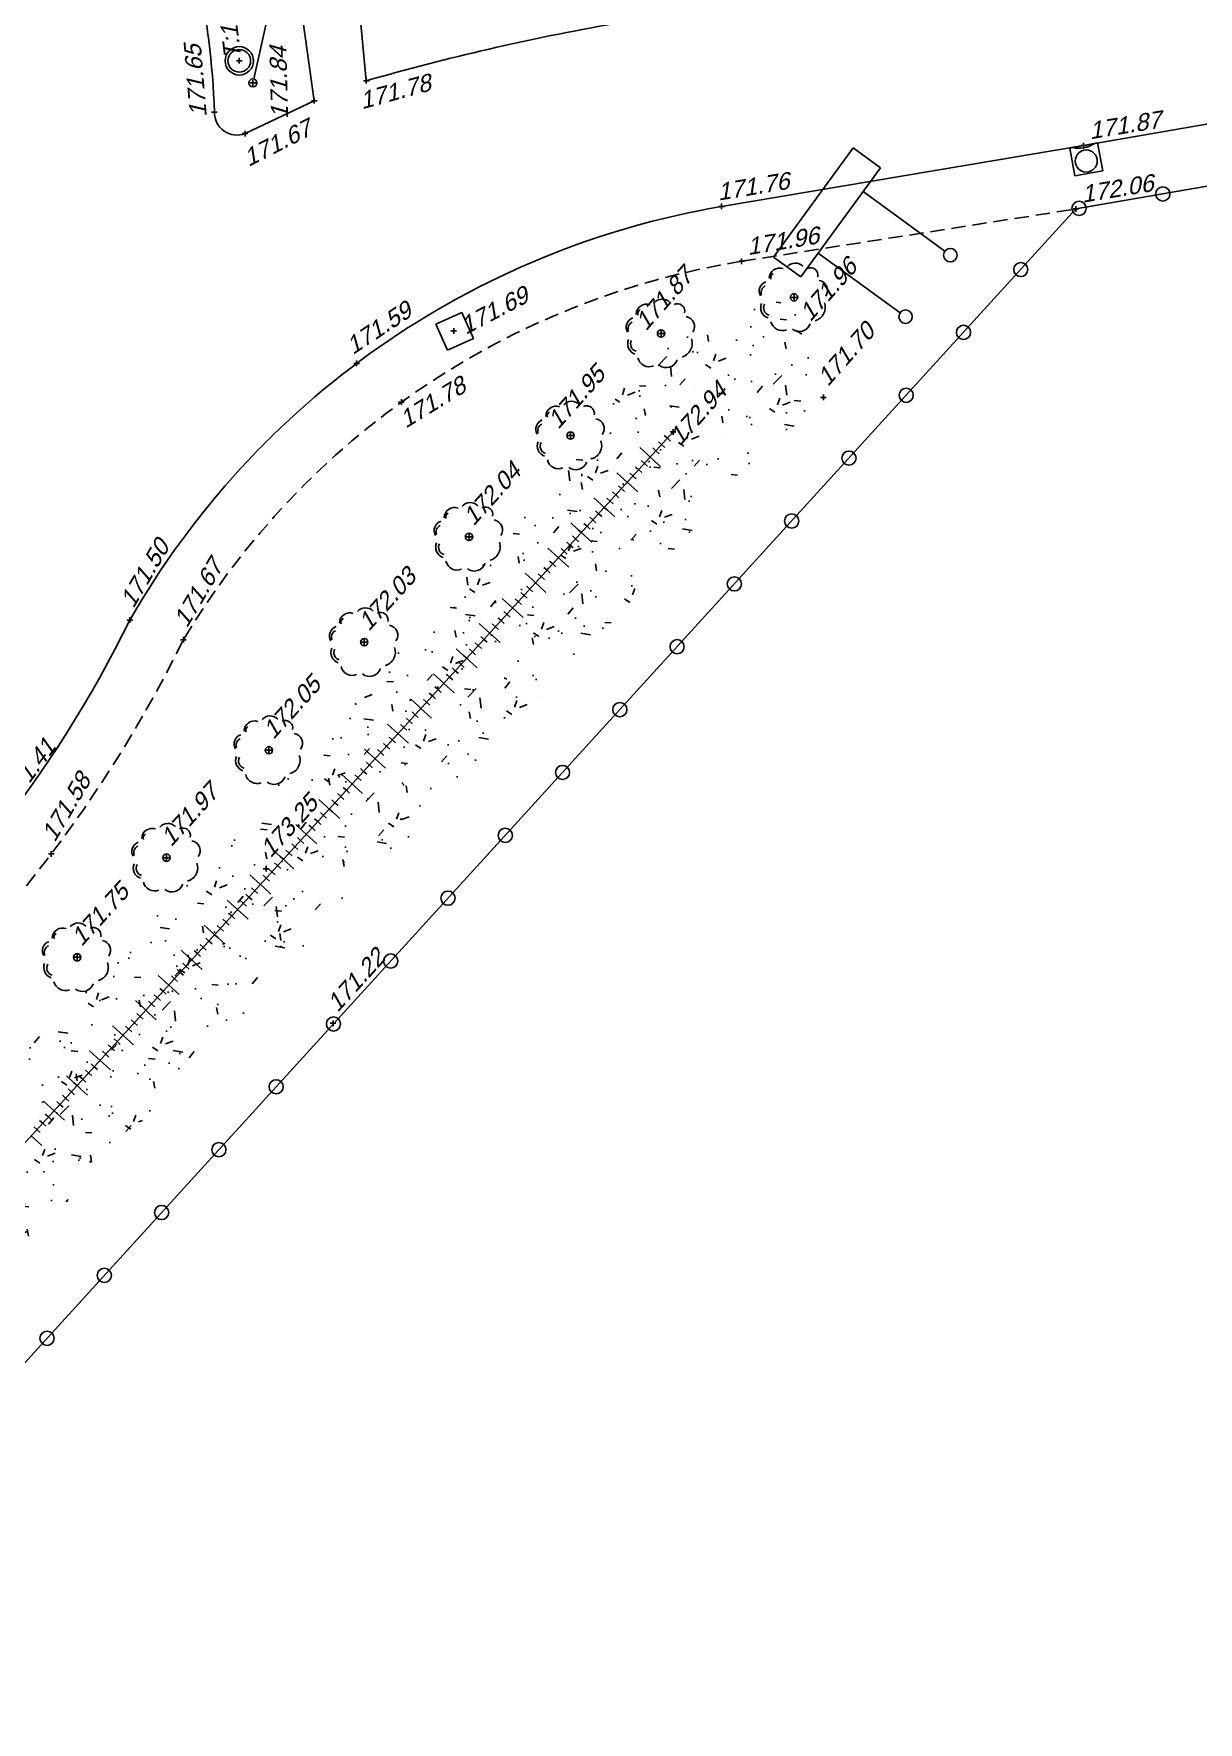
# Model space of a CAD drawing. Header units: metres. Extents: x 1633075 to 1634601, y 8175308 to 8177203.
# Drawn here: x 1634302.9 to 1634344, y 8176564.2 to 8176623.8 of the extents above; entities that cross this region are included whole.
import ezdxf

# ---------------------------------------------------------------- set-up
doc = ezdxf.new("R2010")
doc.units = ezdxf.units.M
doc.header["$LTSCALE"] = 2
doc.header["$PDMODE"] = 2
doc.header["$PDSIZE"] = 0.1
doc.linetypes.add('CACHE', pattern=[0.375, 0.25, -0.125])
doc.linetypes.add('CONTINU', pattern=[0])
for name, color, linetype in [('C15785 - ALLEE', 7, 'CACHE'), ('C15785 - ASSAINIS', 6, 'Continuous'), ('C15785 - BORDURES', 7, 'CONTINU'), ('C15785 - CLOTURES', 3, 'Continuous'), ('C15785 - EP', 4, 'Continuous'), ('C15785 - HTALUS', 7, 'Continuous'), ('C15785 - MOBILIER', 252, 'Continuous'), ('C15785 - POINT 2D', 7, 'Continuous'), ('C15785 - Talus', 7, 'Continuous'), ('C15785 - VEGET', 3, 'Continuous'), ('C15785 - Z', 7, 'Continuous')]:
    doc.layers.add(name, color=color, linetype=linetype)
doc.styles.get("Standard").update_dxf_attribs({"font": 'arial.ttf'})

# ---------------------------------------------------------------- blocks, each defined once
blk = doc.blocks.new('ARBN')
blk.add_circle((0, 0), 0.0517)
for centre, radius, start, end in [((-0.313, 0.149), 0.141, 102.3806, 218.1519), ((-0.088, 0.27), 0.194, 62.9289, 157.9234), ((0.159, 0.288), 0.162, 10.5515, 118.7684), ((0.33, 0.115), 0.163, 331.4172, 69.7614), ((-0.381, -0.079), 0.106, 125.5548, 253.3512), ((0.342, -0.106), 0.104, 287.358, 32.9391), ((0.335, -0.105), 0.151, 294.7172, 29.5061), ((-0.236, -0.237), 0.15, 182.2997, 276.8338), ((-0.027, -0.335), 0.147, 208.1993, 316.9403), ((0.007, -0.38), 0.0689, 259.4414, 333.9219), ((0.202, -0.304), 0.137, 247.1419, 348.9634), ((0.221, -0.292), 0.104, 254.316, 338.7253)]:
    blk.add_arc(centre, radius, start, end)
blk = doc.blocks.new('R')
blk.add_circle((0, 0, 0.001), 0.25)
blk = doc.blocks.new('BL16')
at = {"color": 0}
for p, q in [((0.5, 0.5), (-0.5, 0.5)), ((-0.5, 0.5), (-0.5, -0.5)), ((0.5, -0.5), (0.5, 0.5)), ((-0.5, -0.5), (0.5, -0.5))]:
    blk.add_line(p, q, dxfattribs=at)
blk = doc.blocks.new('TALH050A')
blk.add_line((0, 0.15), (0, 0.5))
blk = doc.blocks.new('TALH050B')
blk.add_line((0, 0), (0, 0.15))
blk = doc.blocks.new('TALB050A')
blk.add_line((0, -0.15), (0, -0.5))
blk = doc.blocks.new('TALB050B')
blk.add_line((0, 0), (0, -0.15))
blk = doc.blocks.new('TAMPON')
blk.add_circle((0, 0), 0.5)

msp = doc.modelspace()

# ---------------------------------------------------------------- hatches: boundary and pattern name
at = {"layer": 'C15785 - VEGET'}
h = msp.add_hatch(dxfattribs=at)
h.set_pattern_fill('AR-CONC', color=256, scale=0.015, angle=-0.49997, style=0)
h.set_pattern_definition([(49.50002714, (1050220.1279, 8061047.714), (2.730579709, -0.262923501), [0.28575, -3.14325]), (354.50002714, (1050220.128, 8061047.714), (-0.503614682, 2.870353498), [0.2286, -2.5146]), (99.95102714, (1050220.3554, 8061047.692), (2.226974793, 2.607416869), [0.24285, -2.67135]), (45.68422714, (1050220.1345, 8061048.476), (4.060527843, -0.666092696), [0.428625, -4.714875]), (96.13562714, (1050220.473, 8061048.4204), (3.593313698, 3.680167975), [0.364275, -4.007025]), (350.6840271, (1050220.1345, 8061048.476), (3.59331921, 3.680161356), [0.3429, -3.7719]), (20.50002714, (1050220.5139, 8061048.282), (2.260750983, -1.553769387), [0.28575, -3.14325]), (325.50002714, (1050220.5139, 8061048.282), (0.951103664, 2.754624979), [0.2286, -2.5146]), (70.95142714, (1050220.7022, 8061048.1526), (3.21184844, 1.200861798), [0.24285, -2.67135]), (37.00002714, (1050220.1279, 8061047.7139), (0.0573947724, 1.2678730242), [0, -2.48412, 0, -2.5527, 0, -2.524125]), (7.00002714, (1050220.1279, 8061047.7139), (1.0153695058, 1.4939053223), [0, -1.45542, 0, -2.42697, 0, -0.962025]), (327.00002714, (1050219.2783, 8061047.7213), (2.0330316522, -0.103675467), [0, -0.9525, 0, -2.9718, 0, -3.94335]), (317.00002714, (1050218.8973, 8061047.7247), (2.2251812224, 0.3619940787), [0, -1.23825, 0, -1.97358, 0, -2.80035])])
h.paths.add_polyline_path([(1634297.872, 8176583.761), (1634297.542, 8176573.577), (1634300.911, 8176576.359), (1634300.634, 8176578.961), (1634330.755, 8176610.948), (1634329.716, 8176614.474), (1634325.024, 8176613.2), (1634321.405, 8176608), (1634316.83, 8176603.184), (1634313.25, 8176599.017), (1634307.243, 8176592.965), (1634303.249, 8176588.637)])

# ---------------------------------------------------------------- linework, layer by layer
at = {"layer": 'C15785 - ALLEE'}
msp.add_lwpolyline([(1634327.866, 8176615.746), (1634339.662, 8176617.593)], dxfattribs=at)
for centre, radius, start, end in [((1634332.355, 8176587.933), 28.173, 99.16693, 149.10154), ((1634266.397, 8176622.965), 46.57, 310.95093, 333.79492)]:
    msp.add_arc(centre, radius, start, end, dxfattribs=at)
at = {"layer": 'C15785 - ASSAINIS'}
for p, q in [((1634340.424, 8176619.92), (1634339.44, 8176619.741)), ((1634339.44, 8176619.741), (1634339.619, 8176618.757)), ((1634340.603, 8176618.936), (1634340.424, 8176619.92)), ((1634339.619, 8176618.757), (1634340.603, 8176618.936))]:
    msp.add_line(p, q, dxfattribs=at)
for centre, radius in [((1634310.149, 8176622.818), 0.4), ((1634340.022, 8176619.284), 0.389)]:
    msp.add_circle(centre, radius, dxfattribs=at)
msp.add_arc((1634339.752, 8176620.781), 1.049, 257.44901, 303.08519, dxfattribs=at)
at = {"layer": 'C15785 - BORDURES'}
for points in [[(1634310.351, 8176620.251), (1634312.792, 8176621.412), (1634312.059, 8176626.627), (1634309.703, 8176627.191)], [(1634314.217, 8176626.517), (1634314.626, 8176622.114)], [(1634327.163, 8176617.681), (1634339.932, 8176619.831), (1634360.199, 8176623.347), (1634378.996, 8176626.514)]]:
    msp.add_lwpolyline(points, dxfattribs=at)
for centre, radius, start, end in [((1634278.697, 8176619.817), 30.601, 2.22814, 11.7495), ((1634338.029, 8176540.463), 84.939, 99.95808, 105.99313), ((1634310.067, 8176620.99), 0.792, 178.78608, 291.02198), ((1634332.175, 8176588.286), 29.819, 99.67637, 150.2348), ((1634267.528, 8176622.176), 43.207, 309.63275, 333.78412)]:
    msp.add_arc(centre, radius, start, end, dxfattribs=at)
at = {"layer": 'C15785 - CLOTURES'}
msp.add_lwpolyline([(1634304.055, 8176432.561), (1634312.465, 8176456.667), (1634291.893, 8176507.635), (1634297.039, 8176570.812), (1634339.662, 8176617.593), (1634369.674, 8176622.783), (1634384.487, 8176625.148), (1634392.749, 8176622.583)], dxfattribs=at)
at = {"layer": 'C15785 - HTALUS'}
msp.add_lwpolyline([(1634299.813, 8176581.612), (1634325.45, 8176609.726)], dxfattribs=at)
at = {"layer": 'C15785 - MOBILIER'}
for p, q in [((1634311.222, 8176624.706), (1634310.66, 8176622.18)), ((1634331.799, 8176619.746), (1634328.996, 8176615.896)), ((1634332.761, 8176619.045), (1634331.799, 8176619.746)), ((1634329.959, 8176615.196), (1634332.761, 8176619.045)), ((1634332.15, 8176618.205), (1634335.037, 8176616.103)), ((1634328.996, 8176615.896), (1634329.959, 8176615.196)), ((1634333.457, 8176613.933), (1634330.57, 8176616.035))]:
    msp.add_line(p, q, dxfattribs=at)
for centre, radius in [((1634310.629, 8176622.04), 0.143), ((1634335.23, 8176615.963), 0.238), ((1634333.65, 8176613.793), 0.238)]:
    msp.add_circle(centre, radius, dxfattribs=at)
at = {"layer": 'C15785 - POINT 2D'}
for p in [(1634310.149, 8176622.818), (1634310.629, 8176622.04), (1634314.626, 8176622.114), (1634312.792, 8176621.412), (1634309.274, 8176621.007), (1634310.351, 8176620.251), (1634339.932, 8176619.831), (1634327.163, 8176617.681), (1634339.662, 8176617.593), (1634327.866, 8176615.746), (1634329.716, 8176614.474), (1634317.711, 8176613.29), (1634325.024, 8176613.2), (1634314.287, 8176612.144), (1634330.755, 8176610.948), (1634315.868, 8176610.778), (1634325.45, 8176609.726), (1634321.834, 8176609.6), (1634318.252, 8176606.027), (1634306.29, 8176603.089), (1634308.18, 8176602.4), (1634314.557, 8176602.312), (1634311.195, 8176598.499), (1634303.519, 8176594.845), (1634307.584, 8176594.709), (1634311.095, 8176594.32), (1634304.428, 8176591.196), (1634313.455, 8176588.871)]:
    msp.add_point(p, dxfattribs=at)

# ---------------------------------------------------------------- block references
at = {"layer": 'C15785 - ASSAINIS', "rotation": 359.5000271160415}
msp.add_blockref('TAMPON', (1634310.149, 8176622.818), dxfattribs=at)
at = {"layer": 'C15785 - CLOTURES'}
for p, rotation in [((1634342.726, 8176618.123), 9.811603789261474), ((1634339.77, 8176617.612), 9.811603789261474), ((1634337.715, 8176615.456), 47.66281224188997), ((1634335.695, 8176613.239), 47.66281224188997), ((1634333.674, 8176611.021), 47.66281224188997), ((1634331.654, 8176608.804), 47.66281224188997), ((1634329.633, 8176606.586), 47.66281224188997), ((1634327.613, 8176604.368), 47.66281224188997), ((1634325.592, 8176602.151), 47.66281224188997), ((1634323.572, 8176599.933), 47.66281224188997), ((1634321.551, 8176597.716), 47.66281224188997), ((1634319.531, 8176595.498), 47.66281224188997), ((1634317.51, 8176593.281), 47.66281224188997), ((1634315.49, 8176591.063), 47.66281224188997), ((1634313.47, 8176588.845), 47.66281224188997), ((1634311.449, 8176586.628), 47.66281224188997), ((1634309.429, 8176584.41), 47.66281224188997), ((1634307.408, 8176582.193), 47.66281224188997), ((1634305.388, 8176579.975), 47.66281224188997), ((1634303.367, 8176577.757), 47.66281224188997)]:
    msp.add_blockref('R', p, dxfattribs=dict(at, rotation=rotation))
at = {"layer": 'C15785 - EP', "rotation": 24.33851140940757}
msp.add_blockref('BL16', (1634317.744, 8176613.275), dxfattribs=at)
at = {"layer": 'C15785 - Talus', "rotation": 47.63862852074647}
for name, p in [('TALH050B', (1634325.045, 8176609.282)), ('TALB050B', (1634325.045, 8176609.282)), ('TALH050B', (1634325.248, 8176609.504)), ('TALB050B', (1634325.248, 8176609.504)), ('TALH050A', (1634324.641, 8176608.839)), ('TALH050B', (1634324.439, 8176608.617)), ('TALB050B', (1634324.439, 8176608.617)), ('TALH050B', (1634324.641, 8176608.839)), ('TALB050B', (1634324.641, 8176608.839)), ('TALH050B', (1634324.843, 8176609.061)), ('TALB050A', (1634324.641, 8176608.839)), ('TALB050B', (1634324.843, 8176609.061)), ('TALH050A', (1634323.833, 8176607.952)), ('TALH050B', (1634323.833, 8176607.952)), ('TALH050B', (1634324.035, 8176608.174)), ('TALB050B', (1634324.035, 8176608.174)), ('TALH050B', (1634324.237, 8176608.395)), ('TALB050B', (1634324.237, 8176608.395)), ('TALH050B', (1634323.428, 8176607.509)), ('TALB050B', (1634323.428, 8176607.509)), ('TALH050B', (1634323.63, 8176607.73)), ('TALB050B', (1634323.63, 8176607.73)), ('TALB050B', (1634323.833, 8176607.952)), ('TALB050A', (1634323.833, 8176607.952)), ('TALH050A', (1634323.024, 8176607.065)), ('TALH050B', (1634322.822, 8176606.844)), ('TALB050B', (1634322.822, 8176606.844)), ('TALH050B', (1634323.024, 8176607.065)), ('TALB050B', (1634323.024, 8176607.065)), ('TALH050B', (1634323.226, 8176607.287)), ('TALB050A', (1634323.024, 8176607.065)), ('TALB050B', (1634323.226, 8176607.287)), ('TALH050A', (1634322.215, 8176606.179)), ('TALH050B', (1634322.215, 8176606.179)), ('TALH050B', (1634322.418, 8176606.4)), ('TALB050B', (1634322.418, 8176606.4)), ('TALH050B', (1634322.62, 8176606.622)), ('TALB050B', (1634322.62, 8176606.622)), ('TALH050B', (1634321.811, 8176605.735)), ('TALB050B', (1634321.811, 8176605.735)), ('TALH050B', (1634322.013, 8176605.957)), ('TALB050B', (1634322.013, 8176605.957)), ('TALB050B', (1634322.215, 8176606.179)), ('TALB050A', (1634322.215, 8176606.179)), ('TALH050A', (1634321.407, 8176605.292)), ('TALH050B', (1634321.205, 8176605.07)), ('TALB050B', (1634321.205, 8176605.07)), ('TALH050B', (1634321.407, 8176605.292)), ('TALB050B', (1634321.407, 8176605.292)), ('TALH050B', (1634321.609, 8176605.514)), ('TALB050A', (1634321.407, 8176605.292)), ('TALB050B', (1634321.609, 8176605.514)), ('TALH050A', (1634320.598, 8176604.405)), ('TALH050B', (1634320.598, 8176604.405)), ('TALH050B', (1634320.8, 8176604.627)), ('TALB050B', (1634320.8, 8176604.627)), ('TALH050B', (1634321.003, 8176604.849)), ('TALB050B', (1634321.003, 8176604.849)), ('TALH050A', (1634319.79, 8176603.519)), ('TALH050B', (1634320.194, 8176603.962)), ('TALB050B', (1634320.194, 8176603.962)), ('TALH050B', (1634320.396, 8176604.184)), ('TALB050B', (1634320.396, 8176604.184)), ('TALB050B', (1634320.598, 8176604.405)), ('TALB050A', (1634320.598, 8176604.405)), ('TALH050B', (1634319.588, 8176603.297)), ('TALB050B', (1634319.588, 8176603.297)), ('TALH050B', (1634319.79, 8176603.519)), ('TALB050B', (1634319.79, 8176603.519)), ('TALH050B', (1634319.992, 8176603.74)), ('TALB050A', (1634319.79, 8176603.519)), ('TALB050B', (1634319.992, 8176603.74)), ('TALH050A', (1634318.981, 8176602.632)), ('TALH050B', (1634318.981, 8176602.632)), ('TALH050B', (1634319.183, 8176602.854)), ('TALB050B', (1634319.183, 8176602.854)), ('TALH050B', (1634319.385, 8176603.075)), ('TALB050B', (1634319.385, 8176603.075)), ('TALH050A', (1634318.173, 8176601.745)), ('TALH050B', (1634318.375, 8176601.967)), ('TALH050B', (1634318.577, 8176602.189)), ('TALB050B', (1634318.577, 8176602.189)), ('TALH050B', (1634318.779, 8176602.41)), ('TALB050B', (1634318.779, 8176602.41)), ('TALB050B', (1634318.981, 8176602.632)), ('TALB050A', (1634318.981, 8176602.632)), ('TALH050B', (1634317.97, 8176601.524)), ('TALB050B', (1634317.97, 8176601.524)), ('TALH050B', (1634318.173, 8176601.745)), ('TALB050B', (1634318.173, 8176601.745)), ('TALB050A', (1634318.173, 8176601.745)), ('TALB050B', (1634318.375, 8176601.967)), ('TALH050A', (1634317.364, 8176600.859)), ('TALH050B', (1634317.364, 8176600.859)), ('TALH050B', (1634317.566, 8176601.08)), ('TALB050B', (1634317.566, 8176601.08)), ('TALH050B', (1634317.768, 8176601.302)), ('TALB050B', (1634317.768, 8176601.302)), ('TALH050A', (1634316.555, 8176599.972)), ('TALH050B', (1634316.758, 8176600.194)), ('TALH050B', (1634316.96, 8176600.415)), ('TALB050B', (1634316.96, 8176600.415)), ('TALH050B', (1634317.162, 8176600.637)), ('TALB050B', (1634317.162, 8176600.637)), ('TALB050B', (1634317.364, 8176600.859)), ('TALB050A', (1634317.364, 8176600.859)), ('TALH050B', (1634316.353, 8176599.75)), ('TALB050B', (1634316.353, 8176599.75)), ('TALH050B', (1634316.555, 8176599.972)), ('TALB050B', (1634316.555, 8176599.972)), ('TALB050A', (1634316.555, 8176599.972)), ('TALB050B', (1634316.758, 8176600.194)), ('TALH050A', (1634315.747, 8176599.085)), ('TALH050B', (1634315.747, 8176599.085)), ('TALB050B', (1634315.747, 8176599.085)), ('TALH050B', (1634315.949, 8176599.307)), ('TALB050B', (1634315.949, 8176599.307)), ('TALH050B', (1634316.151, 8176599.529)), ('TALB050B', (1634316.151, 8176599.529)), ('TALH050A', (1634314.938, 8176598.199)), ('TALH050B', (1634315.14, 8176598.42)), ('TALH050B', (1634315.343, 8176598.642)), ('TALB050B', (1634315.343, 8176598.642)), ('TALH050B', (1634315.545, 8176598.864)), ('TALB050B', (1634315.545, 8176598.864)), ('TALB050A', (1634315.747, 8176599.085)), ('TALH050B', (1634314.736, 8176597.977)), ('TALB050B', (1634314.736, 8176597.977)), ('TALH050B', (1634314.938, 8176598.199)), ('TALB050B', (1634314.938, 8176598.199)), ('TALB050A', (1634314.938, 8176598.199)), ('TALB050B', (1634315.14, 8176598.42)), ('TALH050A', (1634314.13, 8176597.312)), ('TALH050B', (1634314.13, 8176597.312)), ('TALB050B', (1634314.13, 8176597.312)), ('TALH050B', (1634314.332, 8176597.534)), ('TALB050B', (1634314.332, 8176597.534)), ('TALH050B', (1634314.534, 8176597.755)), ('TALB050B', (1634314.534, 8176597.755)), ('TALH050A', (1634313.321, 8176596.425)), ('TALH050B', (1634313.523, 8176596.647)), ('TALH050B', (1634313.725, 8176596.869)), ('TALB050B', (1634313.725, 8176596.869)), ('TALH050B', (1634313.928, 8176597.09)), ('TALB050B', (1634313.928, 8176597.09)), ('TALB050A', (1634314.13, 8176597.312)), ('TALH050B', (1634313.119, 8176596.203)), ('TALB050B', (1634313.119, 8176596.203)), ('TALH050B', (1634313.321, 8176596.425)), ('TALB050B', (1634313.321, 8176596.425)), ('TALB050A', (1634313.321, 8176596.425)), ('TALB050B', (1634313.523, 8176596.647)), ('TALH050A', (1634312.513, 8176595.538)), ('TALH050B', (1634312.513, 8176595.538)), ('TALB050B', (1634312.513, 8176595.538)), ('TALH050B', (1634312.715, 8176595.76)), ('TALB050B', (1634312.715, 8176595.76)), ('TALH050B', (1634312.917, 8176595.982)), ('TALB050B', (1634312.917, 8176595.982)), ('TALH050A', (1634311.704, 8176594.652)), ('TALH050B', (1634311.906, 8176594.873)), ('TALH050B', (1634312.108, 8176595.095)), ('TALB050B', (1634312.108, 8176595.095)), ('TALH050B', (1634312.31, 8176595.317)), ('TALB050B', (1634312.31, 8176595.317)), ('TALB050A', (1634312.513, 8176595.538)), ('TALH050B', (1634311.502, 8176594.43)), ('TALB050B', (1634311.502, 8176594.43)), ('TALH050B', (1634311.704, 8176594.652)), ('TALB050B', (1634311.704, 8176594.652)), ('TALB050A', (1634311.704, 8176594.652)), ('TALB050B', (1634311.906, 8176594.873)), ('TALH050A', (1634310.895, 8176593.765)), ('TALH050B', (1634310.895, 8176593.765)), ('TALB050B', (1634310.895, 8176593.765)), ('TALH050B', (1634311.098, 8176593.987)), ('TALB050B', (1634311.098, 8176593.987)), ('TALH050B', (1634311.3, 8176594.208)), ('TALB050B', (1634311.3, 8176594.208)), ('TALH050A', (1634310.087, 8176592.878)), ('TALH050B', (1634310.289, 8176593.1)), ('TALH050B', (1634310.491, 8176593.322)), ('TALB050B', (1634310.491, 8176593.322)), ('TALH050B', (1634310.693, 8176593.543)), ('TALB050B', (1634310.693, 8176593.543)), ('TALB050A', (1634310.895, 8176593.765)), ('TALH050B', (1634309.683, 8176592.435)), ('TALH050B', (1634309.885, 8176592.657)), ('TALB050B', (1634309.885, 8176592.657)), ('TALH050B', (1634310.087, 8176592.878)), ('TALB050B', (1634310.087, 8176592.878)), ('TALB050A', (1634310.087, 8176592.878)), ('TALB050B', (1634310.289, 8176593.1)), ('TALH050A', (1634309.278, 8176591.992)), ('TALH050B', (1634309.278, 8176591.992)), ('TALB050B', (1634309.278, 8176591.992)), ('TALH050B', (1634309.481, 8176592.213)), ('TALB050B', (1634309.481, 8176592.213)), ('TALB050B', (1634309.683, 8176592.435)), ('TALH050A', (1634308.47, 8176591.105)), ('TALH050B', (1634308.672, 8176591.327)), ('TALH050B', (1634308.874, 8176591.548)), ('TALB050B', (1634308.874, 8176591.548)), ('TALH050B', (1634309.076, 8176591.77)), ('TALB050B', (1634309.076, 8176591.77)), ('TALB050A', (1634309.278, 8176591.992)), ('TALH050B', (1634308.066, 8176590.662)), ('TALH050B', (1634308.268, 8176590.883)), ('TALB050B', (1634308.268, 8176590.883)), ('TALH050B', (1634308.47, 8176591.105)), ('TALB050B', (1634308.47, 8176591.105)), ('TALB050A', (1634308.47, 8176591.105)), ('TALB050B', (1634308.672, 8176591.327)), ('TALH050A', (1634307.661, 8176590.218)), ('TALH050B', (1634307.661, 8176590.218)), ('TALB050B', (1634307.661, 8176590.218)), ('TALH050B', (1634307.863, 8176590.44)), ('TALB050B', (1634307.863, 8176590.44)), ('TALB050B', (1634308.066, 8176590.662)), ('TALH050A', (1634306.853, 8176589.332)), ('TALH050B', (1634307.055, 8176589.553)), ('TALB050B', (1634307.055, 8176589.553)), ('TALH050B', (1634307.257, 8176589.775)), ('TALB050B', (1634307.257, 8176589.775)), ('TALH050B', (1634307.459, 8176589.997)), ('TALB050B', (1634307.459, 8176589.997)), ('TALB050A', (1634307.661, 8176590.218)), ('TALH050B', (1634306.448, 8176588.888)), ('TALH050B', (1634306.651, 8176589.11)), ('TALB050B', (1634306.651, 8176589.11)), ('TALH050B', (1634306.853, 8176589.332)), ('TALB050B', (1634306.853, 8176589.332)), ('TALB050A', (1634306.853, 8176589.332)), ('TALH050A', (1634306.044, 8176588.445)), ('TALH050B', (1634306.044, 8176588.445)), ('TALB050B', (1634306.044, 8176588.445)), ('TALH050B', (1634306.246, 8176588.667)), ('TALB050B', (1634306.246, 8176588.667)), ('TALB050B', (1634306.448, 8176588.888)), ('TALH050A', (1634305.236, 8176587.558)), ('TALH050B', (1634305.438, 8176587.78)), ('TALB050B', (1634305.438, 8176587.78)), ('TALH050B', (1634305.64, 8176588.002)), ('TALB050B', (1634305.64, 8176588.002)), ('TALH050B', (1634305.842, 8176588.223)), ('TALB050B', (1634305.842, 8176588.223)), ('TALB050A', (1634306.044, 8176588.445)), ('TALH050B', (1634304.831, 8176587.115)), ('TALH050B', (1634305.033, 8176587.337)), ('TALB050B', (1634305.033, 8176587.337)), ('TALH050B', (1634305.236, 8176587.558)), ('TALB050B', (1634305.236, 8176587.558)), ('TALB050A', (1634305.236, 8176587.558)), ('TALH050A', (1634304.427, 8176586.672)), ('TALH050B', (1634304.427, 8176586.672)), ('TALB050B', (1634304.427, 8176586.672)), ('TALH050B', (1634304.629, 8176586.893)), ('TALB050A', (1634304.427, 8176586.672)), ('TALB050B', (1634304.629, 8176586.893)), ('TALB050B', (1634304.831, 8176587.115)), ('TALH050A', (1634303.618, 8176585.785)), ('TALH050B', (1634303.821, 8176586.007)), ('TALB050B', (1634303.821, 8176586.007)), ('TALH050B', (1634304.023, 8176586.228)), ('TALB050B', (1634304.023, 8176586.228)), ('TALH050B', (1634304.225, 8176586.45)), ('TALB050B', (1634304.225, 8176586.45)), ('TALH050B', (1634303.214, 8176585.342)), ('TALH050B', (1634303.416, 8176585.563)), ('TALB050B', (1634303.416, 8176585.563)), ('TALH050B', (1634303.618, 8176585.785)), ('TALB050B', (1634303.618, 8176585.785)), ('TALB050A', (1634303.618, 8176585.785)), ('TALB050B', (1634302.81, 8176584.898)), ('TALH050B', (1634303.012, 8176585.12)), ('TALB050A', (1634302.81, 8176584.898)), ('TALB050B', (1634303.012, 8176585.12)), ('TALB050B', (1634303.214, 8176585.342))]:
    msp.add_blockref(name, p, dxfattribs=at)
at = {"layer": 'C15785 - VEGET', "xscale": 2.50000000002949, "yscale": 2.50000000002949, "zscale": 2.50000000002949, "rotation": 222.0369205983907}
for p in [(1634329.716, 8176614.474), (1634325.024, 8176613.2), (1634321.834, 8176609.6), (1634318.252, 8176606.027), (1634314.557, 8176602.312), (1634311.195, 8176598.499), (1634307.584, 8176594.709), (1634304.428, 8176591.196)]:
    msp.add_blockref('ARBN', p, dxfattribs=at)

# ---------------------------------------------------------------- texts
at = {"layer": 'C15785 - Z', "oblique": 18}
for s, rotation, p in [(' T:171.83', 456.83434, (1634310.252, 8176622.668, 171.827)), (' 171.65', 454.76037, (1634309.025, 8176620.614, 171.651)), (' 171.84', 451.40027, (1634311.878, 8176620.53, 171.842)), (' 171.78', 375.29193, (1634314.253, 8176621.044, 171.783)), (' 171.67', 386.93074, (1634310.265, 8176618.965, 171.671)), (' 171.87', 369.34528, (1634339.934, 8176620.011, 171.867)), (' 171.76', 369.34528, (1634326.82, 8176617.849, 171.757)), (' 172.06', 369.34528, (1634339.663, 8176617.773, 172.064)), (' 171.96', 369.34528, (1634327.868, 8176615.926, 171.96)), (' 171.96', 408.4532, (1634330.131, 8176613.406, 171.957)), (' 171.87', 408.4532, (1634324.337, 8176613.086, 171.868)), (' 171.69', 387.73339, (1634317.93, 8176613.04, 171.693)), (' 171.59', 393.53502, (1634313.958, 8176612.304, 171.591)), (' 171.70', 408.4532, (1634330.756, 8176611.128, 171.701)), (' 171.95', 408.4532, (1634321.244, 8176609.616, 171.946)), (' 171.78', 391.56967, (1634315.82, 8176609.718, 171.779)), (' 172.94', 408.4532, (1634325.54, 8176609.033, 172.937)), (' 172.04', 407.9126, (1634318.254, 8176606.207, 172.037)), (' 171.50', 419.485, (1634306.292, 8176603.269, 171.498)), (' 171.67', 419.485, (1634308.182, 8176602.58, 171.669)), (' 172.03', 407.9126, (1634314.558, 8176602.492, 172.034)), (' 172.05', 407.9126, (1634311.197, 8176598.679, 172.045)), (' 171.41', 413.3461, (1634302.039, 8176596.358, 171.408)), (' 171.58', 419.485, (1634303.521, 8176595.025, 171.582)), (' 171.97', 407.9126, (1634307.586, 8176594.889, 171.965)), (' 173.25', 407.9126, (1634311.096, 8176594.5, 173.245)), (' 171.75', 407.9126, (1634304.43, 8176591.376, 171.745)), (' 171.22', 407.9126, (1634313.457, 8176589.051, 171.216))]:
    msp.add_text(s, height=0.6, rotation=rotation, dxfattribs=at).set_placement(p)

doc.saveas('drawing.dxf')
